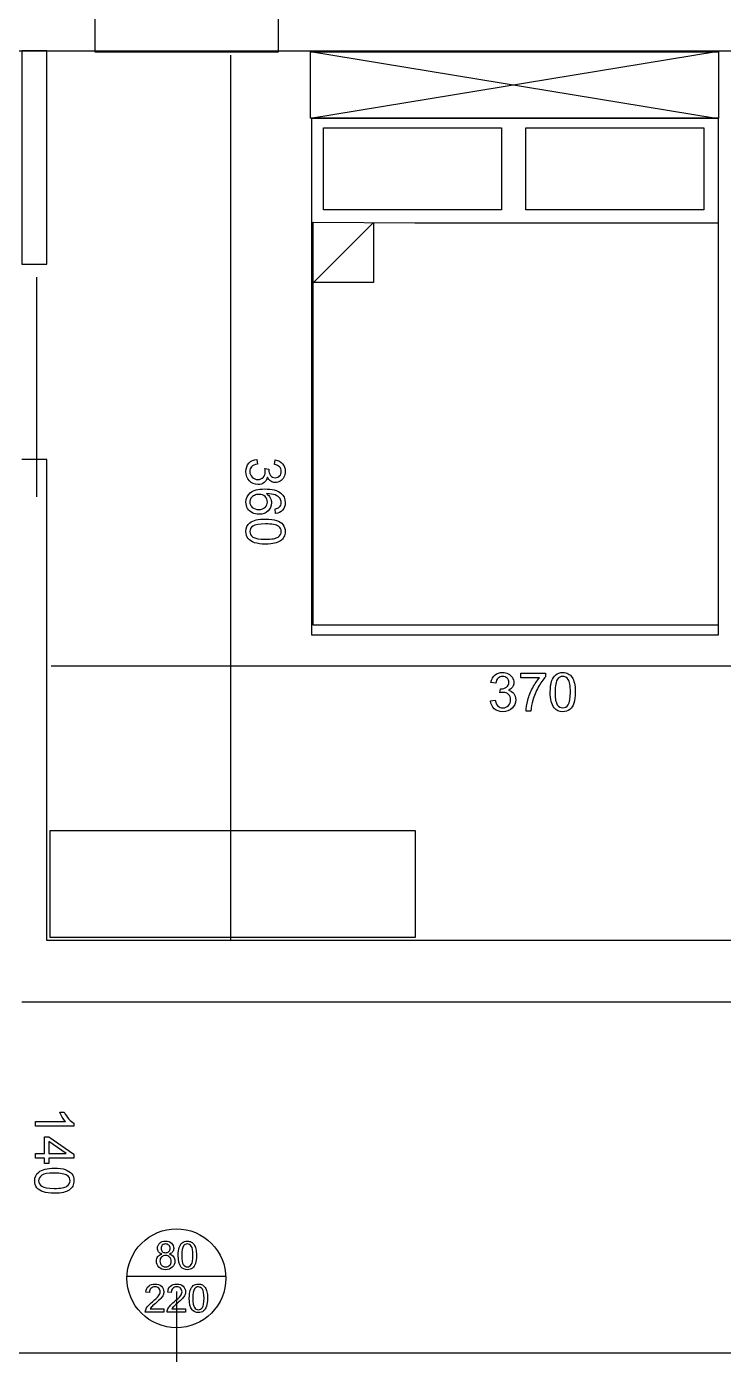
# Model space of a CAD drawing. Extents: x 2.6 to 26.4, y 3.1 to 19.6.
# Drawn here: x 13.84 to 16.66, y 9.96 to 15.33 of the extents above; entities that cross this region are included whole.
import ezdxf

# ---------------------------------------------------------------- set-up
doc = ezdxf.new("R2010")
doc.units = 0
for name, color, linetype in [('garden', 7, 'CONTINUOUS'), ('meble', 7, 'CONTINUOUS'), ('okna-drzwi_kopia', 7, 'CONTINUOUS'), ('rozmiarowka_kopia', 7, 'CONTINUOUS'), ('sciany', 7, 'CONTINUOUS')]:
    doc.layers.add(name, color=color, linetype=linetype)

msp = doc.modelspace()

# ---------------------------------------------------------------- linework, layer by layer
at = {"layer": 'garden', "color": 7}
msp.add_lwpolyline([(4.470063, 15.233314), (23.784692, 15.233314), (23.784692, 6.46842), (13.747867, 6.331941), (13.610701, 6.908078), (9.37782, 6.908078), (9.307661, 6.201818), (4.470063, 6.122306)], close=True, dxfattribs=at)
at = {"layer": 'meble', "color": 7}
for points in [[(16.641031, 15.228794), (16.641031, 14.960208), (14.990958, 14.960208), (14.990958, 15.228794)], [(16.639097, 14.960664), (16.639097, 12.867919), (14.996352, 12.867919), (14.996352, 14.960664)], [(15.043297, 14.921965), (15.762966, 14.921965), (15.762966, 14.589242), (15.043297, 14.589242)], [(15.861811, 14.921965), (16.58148, 14.921965), (16.58148, 14.589242), (15.861811, 14.589242)], [(16.639193, 14.537352), (16.639193, 12.908589), (15.000803, 12.908589), (15.000803, 14.539351), (15.412706, 14.537351)], [(15.245137, 14.53764), (15.245137, 14.295351), (15.002849, 14.295351)], [(15.415477, 12.075929), (13.935691, 12.075929), (13.935691, 11.646143), (15.415477, 11.646143)]]:
    msp.add_lwpolyline(points, close=True, dxfattribs=at)
for points in [[(14.990959, 14.960208), (16.63079, 15.230254)], [(14.990959, 15.230254), (16.63079, 14.960208)]]:
    msp.add_lwpolyline(points, dxfattribs=at)
at = {"layer": 'okna-drzwi_kopia', "color": 7}
for points in [[(14.860438, 15.730412), (14.117522, 15.730412), (14.117522, 15.229507), (14.860438, 15.229507)], [(14.385803, 10.387145)], [(14.381313, 10.334856)], [(14.388573, 10.363593)], [(14.455243, 10.358025)], [(14.469541, 10.358029)], [(14.648058, 10.265468)], [(14.500096, 10.184392)], [(14.514394, 10.184396)]]:
    msp.add_lwpolyline(points, close=True, dxfattribs=at)
for points in [[(14.248058, 10.273584), (14.648058, 10.273584)], [(14.448058, 10.21134), (14.448058, 9.830117)], [(14.339098, 10.208036), (14.324806, 10.209506)], [(14.427171, 10.208036), (14.412878, 10.209506)], [(14.397037, 10.141903), (14.397037, 10.128538), (14.322176, 10.128538)], [(14.341494, 10.141909), (14.397037, 10.141903)], [(14.485109, 10.141903), (14.485109, 10.128538), (14.410248, 10.128538)], [(14.429567, 10.141909), (14.485109, 10.141903)]]:
    msp.add_lwpolyline(points, dxfattribs=at)
for points in [[(14.306636, 10.40689), (14.344144, 10.444397), (14.395014, 10.465468), (14.448058, 10.465468)], [(14.448058, 10.465468), (14.501101, 10.465468), (14.551972, 10.444397), (14.589479, 10.40689)], [(14.248058, 10.265468), (14.248058, 10.318512), (14.269129, 10.369382), (14.306636, 10.40689)], [(14.371576, 10.38669), (14.371576, 10.39493), (14.374536, 10.401857), (14.380456, 10.407471)], [(14.375746, 10.372629), (14.372966, 10.376543), (14.371576, 10.38123), (14.371576, 10.38669)], [(14.388571, 10.363589), (14.382804, 10.365703), (14.378529, 10.368716), (14.375746, 10.372629)], [(14.380456, 10.407471), (14.386376, 10.413085), (14.394256, 10.415891), (14.404096, 10.415891)], [(14.385791, 10.387152), (14.385791, 10.381799), (14.387517, 10.377421), (14.390971, 10.374019)], [(14.391053, 10.399352), (14.387553, 10.395952), (14.385803, 10.391883), (14.385803, 10.387145)], [(14.390971, 10.374019), (14.394424, 10.370619), (14.398905, 10.368919), (14.404413, 10.368919)], [(14.404264, 10.404452), (14.398957, 10.404452), (14.394553, 10.402752), (14.391053, 10.399352)], [(14.404096, 10.415891), (14.413984, 10.415891), (14.421942, 10.413008), (14.427968, 10.407241)], [(14.417397, 10.399202), (14.413897, 10.402702), (14.409519, 10.404452), (14.404264, 10.404452)], [(14.404413, 10.368919), (14.409773, 10.368919), (14.414151, 10.370593), (14.417547, 10.373939)], [(14.422727, 10.386378), (14.422727, 10.391478), (14.42095, 10.395753), (14.417397, 10.399202)], [(14.417547, 10.373939), (14.421, 10.377339), (14.422727, 10.381486), (14.422727, 10.386378)], [(14.432838, 10.372553), (14.430111, 10.368693), (14.425939, 10.365707), (14.420323, 10.363593)], [(14.427968, 10.407241), (14.433994, 10.401521), (14.437008, 10.394542), (14.437008, 10.386304)], [(14.437008, 10.386304), (14.437008, 10.381051), (14.435618, 10.376467), (14.432838, 10.372553)], [(14.455243, 10.358027), (14.455243, 10.371418), (14.456606, 10.382182), (14.459333, 10.39032)], [(14.459333, 10.39032), (14.462113, 10.398509), (14.466207, 10.404818), (14.471617, 10.409247)], [(14.476721, 10.39627), (14.471934, 10.389369), (14.469541, 10.376622), (14.469541, 10.358029)], [(14.471617, 10.409247), (14.477077, 10.413674), (14.483927, 10.415887), (14.492167, 10.415887)], [(14.492017, 10.40438), (14.48563, 10.40438), (14.480531, 10.401677), (14.476721, 10.39627)], [(14.508241, 10.39519), (14.503914, 10.401317), (14.498506, 10.40438), (14.492017, 10.40438)], [(14.492167, 10.415887), (14.498247, 10.415887), (14.503577, 10.414651), (14.508159, 10.412177)], [(14.508159, 10.412177), (14.512745, 10.409757), (14.516531, 10.406229), (14.519515, 10.401593)], [(14.514811, 10.35803), (14.514811, 10.376674), (14.512621, 10.389061), (14.508241, 10.39519)], [(14.519515, 10.401593), (14.522501, 10.397007), (14.524845, 10.391393), (14.526545, 10.384751)], [(14.526545, 10.384751), (14.528245, 10.378158), (14.529095, 10.369248), (14.529095, 10.358021)], [(14.589479, 10.40689), (14.626986, 10.369382), (14.648058, 10.318512), (14.648058, 10.265468)], [(14.367021, 10.334931), (14.367021, 10.342297), (14.368874, 10.348451), (14.372581, 10.353395)], [(14.377296, 10.310132), (14.370446, 10.316779), (14.367021, 10.325045), (14.367021, 10.334931)], [(14.372581, 10.353395), (14.376341, 10.358389), (14.381671, 10.361788), (14.388573, 10.363593)], [(14.381311, 10.33485), (14.381311, 10.330884), (14.382237, 10.327047), (14.384091, 10.323339)], [(14.387723, 10.35108), (14.383449, 10.346754), (14.381313, 10.341346), (14.381313, 10.334856)], [(14.384091, 10.323339), (14.385997, 10.319633), (14.388804, 10.316749), (14.392511, 10.314689)], [(14.404024, 10.35757), (14.397484, 10.35757), (14.39205, 10.355407), (14.387723, 10.35108)], [(14.420711, 10.351), (14.416284, 10.35538), (14.410722, 10.35757), (14.404024, 10.35757)], [(14.404486, 10.311679), (14.411132, 10.311679), (14.416617, 10.313816), (14.420941, 10.318089)], [(14.420323, 10.363593), (14.427276, 10.361327), (14.432555, 10.35767), (14.43616, 10.352623)], [(14.427431, 10.33439), (14.427431, 10.341086), (14.425191, 10.346623), (14.420711, 10.351)], [(14.420941, 10.318089), (14.425267, 10.322363), (14.427431, 10.327796), (14.427431, 10.33439)], [(14.44165, 10.334545), (14.44165, 10.324863), (14.438225, 10.316725), (14.431375, 10.310132)], [(14.43616, 10.352623), (14.43982, 10.347577), (14.44165, 10.341551), (14.44165, 10.334545)], [(14.466445, 10.31198), (14.458977, 10.321406), (14.455243, 10.336754), (14.455243, 10.358025)], [(14.469535, 10.358027), (14.469535, 10.339434), (14.471698, 10.327047), (14.476025, 10.320867)], [(14.476025, 10.320867), (14.480405, 10.314741), (14.485787, 10.311677), (14.492172, 10.311677)], [(14.492172, 10.311677), (14.498558, 10.311677), (14.503915, 10.314767), (14.508241, 10.320947)], [(14.508241, 10.320947), (14.512621, 10.327127), (14.514811, 10.339488), (14.514811, 10.35803)], [(14.525005, 10.325805), (14.522271, 10.317668), (14.518177, 10.311359), (14.512721, 10.306877)], [(14.529095, 10.358021), (14.529095, 10.344733), (14.527731, 10.333995), (14.525005, 10.325805)], [(14.306636, 10.124047), (14.269129, 10.161554), (14.248058, 10.212425), (14.248058, 10.265468)], [(14.404335, 10.300242), (14.393159, 10.300242), (14.384146, 10.303539), (14.377296, 10.310132)], [(14.392511, 10.314689), (14.396217, 10.312683), (14.400209, 10.311679), (14.404486, 10.311679)], [(14.431375, 10.310132), (14.424525, 10.303539), (14.415511, 10.300242), (14.404335, 10.300242)], [(14.492171, 10.300237), (14.481252, 10.300237), (14.472677, 10.304152), (14.466445, 10.31198)], [(14.512721, 10.306877), (14.507314, 10.302451), (14.500464, 10.300237), (14.492171, 10.300237)], [(14.648058, 10.265468), (14.648058, 10.212425), (14.626986, 10.161554), (14.589479, 10.124047)], [(14.324806, 10.209506), (14.325786, 10.220168), (14.329468, 10.22828), (14.335854, 10.233842)], [(14.335854, 10.233842), (14.34224, 10.239456), (14.350816, 10.242262), (14.36158, 10.242262)], [(14.345198, 10.224723), (14.341178, 10.220703), (14.339144, 10.215141), (14.339098, 10.208036)], [(14.361268, 10.230753), (14.354572, 10.230753), (14.349215, 10.228743), (14.345198, 10.224723)], [(14.376642, 10.225033), (14.372728, 10.228847), (14.367604, 10.230753), (14.361268, 10.230753)], [(14.36158, 10.242262), (14.372447, 10.242262), (14.381048, 10.239249), (14.387383, 10.233222)], [(14.376102, 10.194363), (14.380428, 10.200283), (14.382592, 10.205871), (14.382592, 10.211127)], [(14.382592, 10.211127), (14.382592, 10.216641), (14.380608, 10.221276), (14.376642, 10.225033)], [(14.387383, 10.233222), (14.393716, 10.227196), (14.396883, 10.219727), (14.396883, 10.210817)], [(14.396883, 10.210817), (14.396883, 10.206284), (14.395956, 10.201829), (14.394103, 10.197452)], [(14.412878, 10.209506), (14.413858, 10.220168), (14.41754, 10.22828), (14.423926, 10.233842)], [(14.423926, 10.233842), (14.430312, 10.239456), (14.438888, 10.242262), (14.449652, 10.242262)], [(14.433271, 10.224723), (14.429251, 10.220703), (14.427217, 10.215141), (14.427171, 10.208036)], [(14.44934, 10.230753), (14.442644, 10.230753), (14.437288, 10.228743), (14.433271, 10.224723)], [(14.464714, 10.225033), (14.4608, 10.228847), (14.455676, 10.230753), (14.44934, 10.230753)], [(14.449652, 10.242262), (14.460519, 10.242262), (14.46912, 10.239249), (14.475456, 10.233222)], [(14.464174, 10.194363), (14.4685, 10.200283), (14.470664, 10.205871), (14.470664, 10.211127)], [(14.470664, 10.211127), (14.470664, 10.216641), (14.46868, 10.221276), (14.464714, 10.225033)], [(14.475456, 10.233222), (14.481789, 10.227196), (14.484956, 10.219727), (14.484956, 10.210817)], [(14.484956, 10.210817), (14.484956, 10.206284), (14.484029, 10.201829), (14.482176, 10.197452)], [(14.500096, 10.184394), (14.500096, 10.197785), (14.501462, 10.208549), (14.504196, 10.216687)], [(14.504196, 10.216687), (14.506976, 10.224876), (14.51107, 10.231185), (14.516479, 10.235614)], [(14.521574, 10.222637), (14.516787, 10.215736), (14.514394, 10.202989), (14.514394, 10.184396)], [(14.516479, 10.235614), (14.521939, 10.240041), (14.528789, 10.242254), (14.537029, 10.242254)], [(14.536871, 10.230747), (14.530484, 10.230747), (14.525385, 10.228044), (14.521574, 10.222637)], [(14.553095, 10.221557), (14.548768, 10.227684), (14.54336, 10.230747), (14.536871, 10.230747)], [(14.537029, 10.242254), (14.543109, 10.242254), (14.548439, 10.241018), (14.553021, 10.238544)], [(14.553021, 10.238544), (14.557607, 10.236124), (14.561393, 10.232596), (14.564378, 10.22796)], [(14.559665, 10.184397), (14.559665, 10.203041), (14.557475, 10.215428), (14.553095, 10.221557)], [(14.564378, 10.22796), (14.567364, 10.223374), (14.569708, 10.21776), (14.571408, 10.211118)], [(14.571408, 10.211118), (14.573108, 10.204525), (14.573958, 10.195615), (14.573958, 10.184388)], [(14.332916, 10.153263), (14.337142, 10.15821), (14.34322, 10.163927), (14.351148, 10.170414)], [(14.363433, 10.163691), (14.355089, 10.156687), (14.349732, 10.151923), (14.347364, 10.149399)], [(14.351148, 10.170414), (14.363457, 10.180509), (14.371775, 10.188492), (14.376102, 10.194363)], [(14.384833, 10.183623), (14.380559, 10.178783), (14.373426, 10.172139), (14.363433, 10.163691)], [(14.394103, 10.197452), (14.392249, 10.193072), (14.389159, 10.188463), (14.384833, 10.183623)], [(14.420988, 10.153263), (14.425214, 10.15821), (14.431292, 10.163927), (14.439221, 10.170414)], [(14.451506, 10.163691), (14.443162, 10.156687), (14.437806, 10.151923), (14.435437, 10.149399)], [(14.439221, 10.170414), (14.45153, 10.180509), (14.459848, 10.188492), (14.464174, 10.194363)], [(14.472906, 10.183623), (14.468632, 10.178783), (14.461499, 10.172139), (14.451506, 10.163691)], [(14.482176, 10.197452), (14.480322, 10.193072), (14.477232, 10.188463), (14.472906, 10.183623)], [(14.511298, 10.138347), (14.50383, 10.147773), (14.500096, 10.163121), (14.500096, 10.184392)], [(14.514389, 10.184394), (14.514389, 10.165802), (14.516552, 10.153415), (14.520879, 10.147234)], [(14.553095, 10.147314), (14.557475, 10.153494), (14.559665, 10.165855), (14.559665, 10.184397)], [(14.573958, 10.184388), (14.573958, 10.1711), (14.572591, 10.160362), (14.569858, 10.152172)], [(14.448058, 10.065468), (14.395014, 10.065468), (14.344144, 10.08654), (14.306636, 10.124047)], [(14.322176, 10.128538), (14.322042, 10.131885), (14.322582, 10.135105), (14.323796, 10.138198)], [(14.323796, 10.138198), (14.325702, 10.143298), (14.328742, 10.14832), (14.332916, 10.153263)], [(14.347364, 10.149399), (14.344997, 10.146926), (14.34304, 10.144429), (14.341494, 10.141909)], [(14.410248, 10.128538), (14.410114, 10.131885), (14.410654, 10.135105), (14.411868, 10.138198)], [(14.411868, 10.138198), (14.413774, 10.143298), (14.416814, 10.14832), (14.420988, 10.153263)], [(14.435437, 10.149399), (14.43307, 10.146926), (14.431113, 10.144429), (14.429567, 10.141909)], [(14.589479, 10.124047), (14.551972, 10.08654), (14.501101, 10.065468), (14.448058, 10.065468)], [(14.537024, 10.126605), (14.526105, 10.126605), (14.51753, 10.130519), (14.511298, 10.138347)], [(14.520879, 10.147234), (14.525259, 10.141108), (14.530641, 10.138044), (14.537025, 10.138044)], [(14.557575, 10.133245), (14.552168, 10.128819), (14.545318, 10.126605), (14.537024, 10.126605)], [(14.537025, 10.138044), (14.543411, 10.138044), (14.548768, 10.141134), (14.553095, 10.147314)], [(14.569858, 10.152172), (14.567131, 10.144035), (14.563037, 10.137726), (14.557575, 10.133245)]]:
    msp.add_open_spline(points, degree=3, dxfattribs=at)
at = {"layer": 'rozmiarowka_kopia', "color": 1}
for points in [[(14.668045, 11.633283), (14.668045, 15.214834)], [(17.636143, 12.742406), (13.942157, 12.742406)]]:
    msp.add_lwpolyline(points, dxfattribs=at)
at = {"layer": 'rozmiarowka_kopia', "color": 7}
for points in [[(14.772942, 13.579757), (14.775492, 13.560673)], [(14.844311, 13.55877), (14.847701, 13.577854)], [(14.805501, 13.542122), (14.822252, 13.540002)], [(14.849277, 13.359976), (14.847797, 13.378954)], [(15.840382, 12.696087), (15.840382, 12.714429), (15.940996, 12.714429), (15.940996, 12.699586)], [(15.916501, 12.696087), (15.840382, 12.696087)], [(15.739347, 12.673408), (15.720264, 12.676798)], [(15.755987, 12.634598), (15.758107, 12.651349)], [(15.718352, 12.602047), (15.737436, 12.604587)], [(15.881726, 12.561017), (15.862112, 12.561017)], [(13.976243, 10.938015), (13.99469, 10.938015)], [(13.877644, 10.880764), (13.877644, 10.899848), (13.99925, 10.899848)], [(14.033706, 10.893062), (14.033706, 10.880764), (13.877644, 10.880764)]]:
    msp.add_lwpolyline(points, dxfattribs=at)
for points in [[(14.772959, 13.579764)], [(14.782273, 13.43791)], [(14.808563, 13.338133)], [(14.849276, 13.359979)], [(14.808565, 13.318518)], [(15.959977, 12.637669)], [(15.979591, 12.63767)], [(15.718354, 12.602057)], [(13.877644, 10.770609), (13.914858, 10.770609), (13.914858, 10.838038), (13.932351, 10.838038), (14.033071, 10.76711), (14.033071, 10.751525), (13.932351, 10.751525), (13.932351, 10.730533), (13.914858, 10.730533), (13.914858, 10.751525), (13.877644, 10.751525)], [(13.932351, 10.770609), (14.002431, 10.770609), (13.932351, 10.819272)], [(13.954296, 10.710916)], [(13.954297, 10.691301)]]:
    msp.add_lwpolyline(points, close=True, dxfattribs=at)
for points in [[(14.729173, 13.530358), (14.729173, 13.543999), (14.733237, 13.555344), (14.741365, 13.564391)], [(14.741365, 13.564391), (14.749493, 13.573368), (14.760024, 13.578492), (14.772959, 13.579764)], [(14.752061, 13.549541), (14.747328, 13.544241), (14.744961, 13.537809), (14.744961, 13.530245)], [(14.775492, 13.560673), (14.764678, 13.55848), (14.756868, 13.554769), (14.752061, 13.549541)], [(14.865303, 13.54923), (14.860636, 13.554177), (14.853639, 13.557357), (14.844311, 13.55877)], [(14.847701, 13.577854), (14.860494, 13.575521), (14.870389, 13.57022), (14.877387, 13.561951)], [(14.872303, 13.530676), (14.872303, 13.538098), (14.86997, 13.544283), (14.865303, 13.54923)], [(14.877387, 13.561951), (14.884455, 13.553681), (14.887989, 13.543397), (14.887989, 13.531099)], [(14.743273, 13.492827), (14.733873, 13.502722), (14.729173, 13.515233), (14.729173, 13.530358)], [(14.777836, 13.477984), (14.764265, 13.477984), (14.752744, 13.482932), (14.743273, 13.492827)], [(14.744961, 13.530245), (14.744961, 13.521269), (14.748071, 13.513706), (14.754291, 13.507557)], [(14.754291, 13.507557), (14.760511, 13.501337), (14.768215, 13.498227), (14.777403, 13.498227)], [(14.777403, 13.498227), (14.786168, 13.498227), (14.793377, 13.50109), (14.799031, 13.506817)], [(14.799031, 13.506817), (14.804758, 13.512544), (14.807621, 13.519824), (14.807621, 13.528657)], [(14.81611, 13.50703), (14.81399, 13.497841), (14.809572, 13.490703), (14.802857, 13.485614)], [(14.807621, 13.528657), (14.807621, 13.532264), (14.806914, 13.536752), (14.805501, 13.542122)], [(14.829256, 13.491021), (14.823743, 13.494628), (14.819361, 13.499964), (14.81611, 13.50703)], [(14.822252, 13.540002), (14.822119, 13.538729), (14.822052, 13.537705), (14.822052, 13.536932)], [(14.822052, 13.536932), (14.822052, 13.528803), (14.824172, 13.521488), (14.828412, 13.514985)], [(14.828412, 13.514985), (14.832652, 13.508485), (14.83919, 13.505235), (14.848026, 13.505235)], [(14.847598, 13.485611), (14.840883, 13.485611), (14.834769, 13.487414), (14.829256, 13.491021)], [(14.867636, 13.491341), (14.861343, 13.487521), (14.854663, 13.485611), (14.847598, 13.485611)], [(14.848026, 13.505235), (14.855023, 13.505235), (14.860819, 13.507602), (14.865413, 13.512335)], [(14.865413, 13.512335), (14.870006, 13.517068), (14.872303, 13.523182), (14.872303, 13.530676)], [(14.882479, 13.507668), (14.878872, 13.500529), (14.873925, 13.495087), (14.867636, 13.491341)], [(14.887989, 13.531099), (14.887989, 13.522617), (14.886152, 13.514807), (14.882479, 13.507668)], [(14.729261, 13.405886), (14.729261, 13.421789), (14.735092, 13.434759), (14.746754, 13.444796)], [(14.746754, 13.444796), (14.758487, 13.454833), (14.777783, 13.459851), (14.804641, 13.459851)], [(14.782272, 13.437901), (14.775699, 13.437901), (14.769408, 13.436524), (14.7634, 13.433771)], [(14.802857, 13.485614), (14.79621, 13.480527), (14.78787, 13.477984), (14.777836, 13.477984)], [(14.806552, 13.4289), (14.800405, 13.434907), (14.792312, 13.43791), (14.782273, 13.43791)], [(14.804641, 13.459851), (14.83468, 13.459851), (14.856521, 13.454302), (14.870162, 13.443205)], [(14.848004, 13.435464), (14.839593, 13.438931), (14.827612, 13.440734), (14.812063, 13.440874)], [(14.812063, 13.440874), (14.81906, 13.436281), (14.824255, 13.430662), (14.827648, 13.424017)], [(14.867194, 13.421257), (14.862814, 13.427264), (14.856417, 13.431999), (14.848004, 13.435464)], [(14.870162, 13.443205), (14.882037, 13.433522), (14.887974, 13.420482), (14.887974, 13.404084)], [(14.735941, 13.380865), (14.731488, 13.388216), (14.729261, 13.396557), (14.729261, 13.405886)], [(14.749618, 13.422002), (14.746511, 13.416982), (14.744958, 13.411716), (14.744958, 13.406205)], [(14.744958, 13.406205), (14.744958, 13.398148), (14.748208, 13.391221), (14.754708, 13.385425)], [(14.7634, 13.433771), (14.757393, 13.430944), (14.752799, 13.427021), (14.749618, 13.422002)], [(14.754708, 13.385425), (14.761208, 13.379632), (14.770043, 13.376735), (14.781213, 13.376735)], [(14.781213, 13.376735), (14.791956, 13.376735), (14.800403, 13.379598), (14.806552, 13.385325)], [(14.815882, 13.406953), (14.815882, 13.415576), (14.812772, 13.422892), (14.806552, 13.4289)], [(14.806552, 13.385325), (14.812772, 13.391052), (14.815882, 13.398261), (14.815882, 13.406953)], [(14.832738, 13.403131), (14.832738, 13.390408), (14.828038, 13.379594), (14.818637, 13.370688)], [(14.827648, 13.424017), (14.831041, 13.41737), (14.832738, 13.410408), (14.832738, 13.403131)], [(14.847797, 13.378954), (14.855289, 13.380647), (14.860731, 13.383051), (14.864124, 13.386164)], [(14.864124, 13.386164), (14.869564, 13.391324), (14.872284, 13.397685), (14.872284, 13.405248)], [(14.872284, 13.405248), (14.872284, 13.411328), (14.870587, 13.416664), (14.867194, 13.421257)], [(14.887974, 13.404084), (14.887974, 13.391856), (14.884546, 13.381855), (14.87769, 13.37408)], [(14.755131, 13.363584), (14.74679, 13.367757), (14.740394, 13.373518), (14.735941, 13.380865)], [(14.745375, 13.32276), (14.75831, 13.333009), (14.779372, 13.338133), (14.808563, 13.338133)], [(14.782378, 13.357224), (14.772624, 13.357224), (14.763542, 13.359344), (14.755131, 13.363584)], [(14.818637, 13.370688), (14.809307, 13.361712), (14.797221, 13.357224), (14.782378, 13.357224)], [(14.808565, 13.338136), (14.826942, 13.338136), (14.841715, 13.336263), (14.852882, 13.332516)], [(14.87769, 13.37408), (14.870834, 13.366235), (14.861363, 13.361534), (14.849276, 13.359979)], [(14.852882, 13.332516), (14.86412, 13.328696), (14.872778, 13.323077), (14.878857, 13.315659)], [(14.72926, 13.287455), (14.72926, 13.30244), (14.734632, 13.314208), (14.745375, 13.32276)], [(14.73838, 13.259254), (14.7323, 13.266675), (14.72926, 13.276076), (14.72926, 13.287455)], [(14.757569, 13.309612), (14.749158, 13.303605), (14.744953, 13.296219), (14.744953, 13.287454)], [(14.744953, 13.287454), (14.744953, 13.27869), (14.749194, 13.271339), (14.757675, 13.265402)], [(14.808565, 13.318522), (14.78305, 13.318522), (14.766051, 13.315552), (14.757569, 13.309612)], [(14.861045, 13.308658), (14.851574, 13.315231), (14.834081, 13.318518), (14.808565, 13.318518)], [(14.859561, 13.265402), (14.867972, 13.271342), (14.872178, 13.278763), (14.872178, 13.287666)], [(14.872178, 13.287666), (14.872178, 13.296431), (14.868467, 13.303428), (14.861045, 13.308658)], [(14.878857, 13.315659), (14.884937, 13.308166), (14.887977, 13.298766), (14.887977, 13.287457)], [(14.887977, 13.287457), (14.887977, 13.279117), (14.88628, 13.271802), (14.882887, 13.265511)], [(14.764356, 13.242396), (14.753188, 13.246143), (14.744529, 13.251762), (14.73838, 13.259254)], [(14.757675, 13.265402), (14.766157, 13.259395), (14.78312, 13.256392), (14.808565, 13.256392)], [(14.808566, 13.236776), (14.790331, 13.236776), (14.775594, 13.238649), (14.764356, 13.242396)], [(14.808565, 13.256392), (14.834152, 13.256392), (14.85115, 13.259395), (14.859561, 13.265402)], [(14.845249, 13.240276), (14.836202, 13.237943), (14.823975, 13.236776), (14.808566, 13.236776)], [(14.868362, 13.249926), (14.862069, 13.245826), (14.854364, 13.242609), (14.845249, 13.240276)], [(14.882887, 13.265511), (14.879567, 13.259218), (14.874725, 13.254023), (14.868362, 13.249926)], [(15.720264, 12.676798), (15.722597, 12.689591), (15.727898, 12.699487), (15.736167, 12.706484)], [(15.736167, 12.706484), (15.744436, 12.713552), (15.75472, 12.717086), (15.767019, 12.717086)], [(15.748887, 12.6944), (15.74394, 12.689733), (15.74076, 12.682736), (15.739347, 12.673408)], [(15.767441, 12.7014), (15.76002, 12.7014), (15.753835, 12.699067), (15.748887, 12.6944)], [(15.767019, 12.717086), (15.7755, 12.717086), (15.78331, 12.715249), (15.790449, 12.711576)], [(15.785783, 12.69451), (15.78105, 12.699103), (15.774936, 12.7014), (15.767441, 12.7014)], [(15.792883, 12.677122), (15.792883, 12.684119), (15.790516, 12.689915), (15.785783, 12.69451)], [(15.790449, 12.711576), (15.797588, 12.707969), (15.80303, 12.703022), (15.806777, 12.696733)], [(15.806777, 12.696733), (15.810597, 12.69044), (15.812507, 12.68376), (15.812507, 12.676695)], [(15.889042, 12.655375), (15.897665, 12.67149), (15.906818, 12.685061), (15.916501, 12.696087)], [(15.940996, 12.699586), (15.931101, 12.689055), (15.921276, 12.67506), (15.911522, 12.657602)], [(15.965593, 12.681986), (15.969413, 12.693225), (15.975032, 12.701883), (15.982451, 12.707961)], [(15.989451, 12.69015), (15.982878, 12.680679), (15.979591, 12.663185), (15.979591, 12.63767)], [(15.982451, 12.707961), (15.989943, 12.714041), (15.999343, 12.717081), (16.010652, 12.717081)], [(16.010443, 12.701282), (16.001679, 12.701282), (15.994682, 12.697571), (15.989451, 12.69015)], [(16.032708, 12.688666), (16.026768, 12.697077), (16.019346, 12.701282), (16.010443, 12.701282)], [(16.010652, 12.717081), (16.018993, 12.717081), (16.026308, 12.715384), (16.032599, 12.711991)], [(16.032599, 12.711991), (16.038892, 12.708671), (16.044087, 12.703829), (16.048184, 12.697466)], [(16.041718, 12.63767), (16.041718, 12.663256), (16.038715, 12.680255), (16.032708, 12.688666)], [(16.048184, 12.697466), (16.052284, 12.691179), (16.055501, 12.683475), (16.057834, 12.674354)], [(15.769451, 12.636718), (15.765844, 12.636718), (15.761356, 12.636011), (15.755987, 12.634598)], [(15.758107, 12.651349), (15.75938, 12.651216), (15.760407, 12.651149), (15.761187, 12.651149)], [(15.761187, 12.651149), (15.769315, 12.651149), (15.77663, 12.653269), (15.783133, 12.657509)], [(15.791292, 12.628128), (15.785565, 12.633855), (15.778285, 12.636718), (15.769451, 12.636718)], [(15.783133, 12.657509), (15.789633, 12.661749), (15.792883, 12.668287), (15.792883, 12.677122)], [(15.807097, 12.658354), (15.80349, 12.652841), (15.798154, 12.648458), (15.791088, 12.645207)], [(15.791088, 12.645207), (15.800276, 12.643087), (15.807415, 12.63867), (15.812504, 12.631955)], [(15.812507, 12.676695), (15.812507, 12.66998), (15.810704, 12.663867), (15.807097, 12.658354)], [(15.812504, 12.631955), (15.817591, 12.625308), (15.820134, 12.616968), (15.820134, 12.606934)], [(15.869322, 12.605333), (15.873915, 12.62265), (15.880489, 12.639331), (15.889042, 12.655375)], [(15.911522, 12.657602), (15.901839, 12.640144), (15.894347, 12.622191), (15.889046, 12.603743)], [(15.959973, 12.63767), (15.959973, 12.656047), (15.961846, 12.670819), (15.965593, 12.681986)], [(15.97535, 12.57448), (15.965101, 12.587415), (15.959977, 12.608478), (15.959977, 12.637669)], [(15.979587, 12.63767), (15.979587, 12.612154), (15.982557, 12.595155), (15.988497, 12.586674)], [(16.032708, 12.58678), (16.038715, 12.595261), (16.041718, 12.612225), (16.041718, 12.63767)], [(16.061334, 12.637671), (16.061334, 12.619435), (16.059461, 12.604698), (16.055714, 12.59346)], [(16.057834, 12.674354), (16.060167, 12.665307), (16.061334, 12.653079), (16.061334, 12.637671)], [(15.733727, 12.570463), (15.724751, 12.578591), (15.719627, 12.589122), (15.718354, 12.602057)], [(15.737436, 12.604587), (15.739629, 12.593773), (15.74334, 12.585963), (15.748568, 12.581157)], [(15.748568, 12.581157), (15.753868, 12.576424), (15.7603, 12.574057), (15.767864, 12.574057)], [(15.767864, 12.574057), (15.776841, 12.574057), (15.784403, 12.577167), (15.790552, 12.583387)], [(15.790552, 12.583387), (15.796772, 12.589607), (15.799882, 12.597311), (15.799882, 12.6065)], [(15.799882, 12.6065), (15.799882, 12.615264), (15.797019, 12.622473), (15.791292, 12.628128)], [(15.820134, 12.606934), (15.820134, 12.593363), (15.815186, 12.581842), (15.805291, 12.572371)], [(15.862112, 12.561017), (15.862312, 12.573244), (15.864715, 12.588016), (15.869322, 12.605333)], [(15.889046, 12.603743), (15.885226, 12.590738), (15.882786, 12.576496), (15.881726, 12.561017)], [(15.988497, 12.586674), (15.994504, 12.578263), (16.00189, 12.574057), (16.010655, 12.574057)], [(16.010655, 12.574057), (16.01942, 12.574057), (16.026771, 12.578298), (16.032708, 12.58678)], [(16.055714, 12.59346), (16.051967, 12.582293), (16.046348, 12.573634), (16.038857, 12.567485)], [(15.76776, 12.55827), (15.754119, 12.55827), (15.742774, 12.562334), (15.733727, 12.570463)], [(15.805291, 12.572371), (15.795396, 12.56297), (15.782885, 12.55827), (15.76776, 12.55827)], [(16.010655, 12.558365), (15.995671, 12.558365), (15.983903, 12.563737), (15.97535, 12.57448)], [(16.038857, 12.567485), (16.031436, 12.561405), (16.022035, 12.558365), (16.010655, 12.558365)], [(13.986103, 10.917977), (13.981723, 10.925398), (13.978436, 10.932078), (13.976243, 10.938015)], [(13.99925, 10.899848), (13.99487, 10.904441), (13.990488, 10.910484), (13.986103, 10.917977)], [(13.99469, 10.938015), (13.99971, 10.927342), (14.005789, 10.918013), (14.012926, 10.910026)], [(14.012926, 10.910026), (14.020065, 10.902039), (14.026991, 10.896384), (14.033706, 10.893062)], [(13.874993, 10.660238), (13.874993, 10.675222), (13.880365, 10.68699), (13.891108, 10.695543)], [(13.891108, 10.695543), (13.904043, 10.705792), (13.925105, 10.710916), (13.954296, 10.710916)], [(13.954297, 10.710919), (13.972674, 10.710919), (13.987447, 10.709046), (13.998614, 10.705299)], [(13.998614, 10.705299), (14.009852, 10.701479), (14.01851, 10.69586), (14.024589, 10.688442)], [(13.884113, 10.632037), (13.878033, 10.639458), (13.874993, 10.648859), (13.874993, 10.660238)], [(13.903301, 10.682395), (13.89489, 10.676388), (13.890685, 10.669002), (13.890685, 10.660237)], [(13.890685, 10.660237), (13.890685, 10.651473), (13.894926, 10.644122), (13.903407, 10.638185)], [(13.954297, 10.691305), (13.928782, 10.691305), (13.911783, 10.688335), (13.903301, 10.682395)], [(14.006777, 10.681441), (13.997306, 10.688014), (13.979813, 10.691301), (13.954297, 10.691301)], [(14.005293, 10.638185), (14.013704, 10.644125), (14.01791, 10.651546), (14.01791, 10.660449)], [(14.01791, 10.660449), (14.01791, 10.669214), (14.014199, 10.676211), (14.006777, 10.681441)], [(14.024589, 10.688442), (14.030669, 10.680949), (14.033709, 10.671549), (14.033709, 10.66024)], [(14.033709, 10.66024), (14.033709, 10.6519), (14.032012, 10.644585), (14.028619, 10.638294)], [(13.910088, 10.615179), (13.89892, 10.618926), (13.890262, 10.624545), (13.884113, 10.632037)], [(13.903407, 10.638185), (13.911889, 10.632178), (13.928852, 10.629175), (13.954297, 10.629175)], [(13.954298, 10.609559), (13.936063, 10.609559), (13.921326, 10.611432), (13.910088, 10.615179)], [(13.954297, 10.629175), (13.979884, 10.629175), (13.996882, 10.632178), (14.005293, 10.638185)], [(13.990981, 10.613059), (13.981934, 10.610726), (13.969707, 10.609559), (13.954298, 10.609559)], [(14.014094, 10.622709), (14.007801, 10.618609), (14.000096, 10.615392), (13.990981, 10.613059)], [(14.028619, 10.638294), (14.025299, 10.632001), (14.020457, 10.626806), (14.014094, 10.622709)]]:
    msp.add_open_spline(points, degree=3, dxfattribs=at)
at = {"layer": 'sciany', "color": 7}
for points in [[(4.46841, 15.654787), (4.46841, 15.233314), (4.470064, 15.233314), (4.470064, 14.030907), (4.693047, 14.030907), (4.891485, 14.030907), (4.891485, 15.233314), (17.657689, 15.233314), (17.657689, 14.3701), (17.758562, 14.3699), (17.759362, 15.233321), (19.757734, 15.233321), (19.757734, 14.893031), (19.757734, 13.458701), (19.757733, 12.643584), (19.231107, 12.643584), (17.758639, 12.643584), (17.758639, 13.578643), (17.657405, 13.578543), (17.657405, 11.633081), (13.924481, 11.633081), (13.924481, 13.578646), (13.823246, 13.578649)], [(13.88197, 14.317522), (13.88197, 13.428037)], [(13.823146, 11.38463), (17.657433, 11.38463), (17.657433, 9.9645), (17.758668, 9.9645), (17.758668, 12.542415), (19.757765, 12.542415), (19.757765, 9.962264), (9.10885, 9.962264)]]:
    msp.add_lwpolyline(points, dxfattribs=at)
msp.add_lwpolyline([(13.823246, 15.232462), (13.823246, 14.37015), (13.924481, 14.36985), (13.924481, 15.232432)], close=True, dxfattribs=at)

doc.saveas('drawing.dxf')
